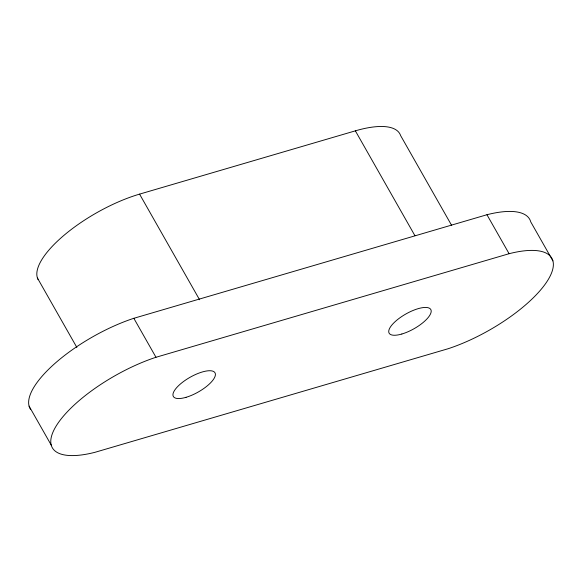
<?xml version="1.0" encoding="UTF-8"?>
<svg xmlns="http://www.w3.org/2000/svg" width="582" height="582" viewBox="0 0 582 582"><rect width="100%" height="100%" fill="white"/><g stroke="black" fill="none" stroke-linecap="round" stroke-linejoin="round"><path stroke-width="0.87" d="M38.143 279.651A83.815 29.486 -29.6 0 1 64.202 235.143A83.815 29.486 -29.6 0 1 139.571 194.126L355.362 130.841A83.815 29.486 -29.6 0 1 400.612 135.57L451.654 225.423M30.548 409.364A90.014 31.668 -29.6 0 1 55.035 363.335A90.014 31.668 -29.6 0 1 133.838 318.296L486.952 214.729A90.014 31.668 -29.6 0 1 530.755 221.895L552.9 260.874M155.983 357.275L509.097 253.708A90.014 31.668 -29.6 0 1 547.291 281.077A90.014 31.668 -29.6 0 1 448.162 348.72L95.048 452.287A90.014 31.668 -29.6 0 1 56.854 424.918A90.014 31.668 -29.6 0 1 155.983 357.275L133.838 318.296M486.952 214.729L509.097 253.708M355.362 130.841L414.915 235.666M139.571 194.126L199.575 299.752M37.452 278.072L76.86 347.439M29.1 406.141L51.245 445.121M401.842 334.017A23.949 8.424 -29.6 0 0 431.022 310.039A23.949 8.424 -29.6 0 0 397.04 319.998A23.949 8.424 -29.6 0 0 401.842 334.017M186.051 397.31A23.949 8.424 -29.6 0 0 215.231 373.324A23.949 8.424 -29.6 0 0 181.249 383.291A23.949 8.424 -29.6 0 0 186.051 397.31"/></g></svg>
